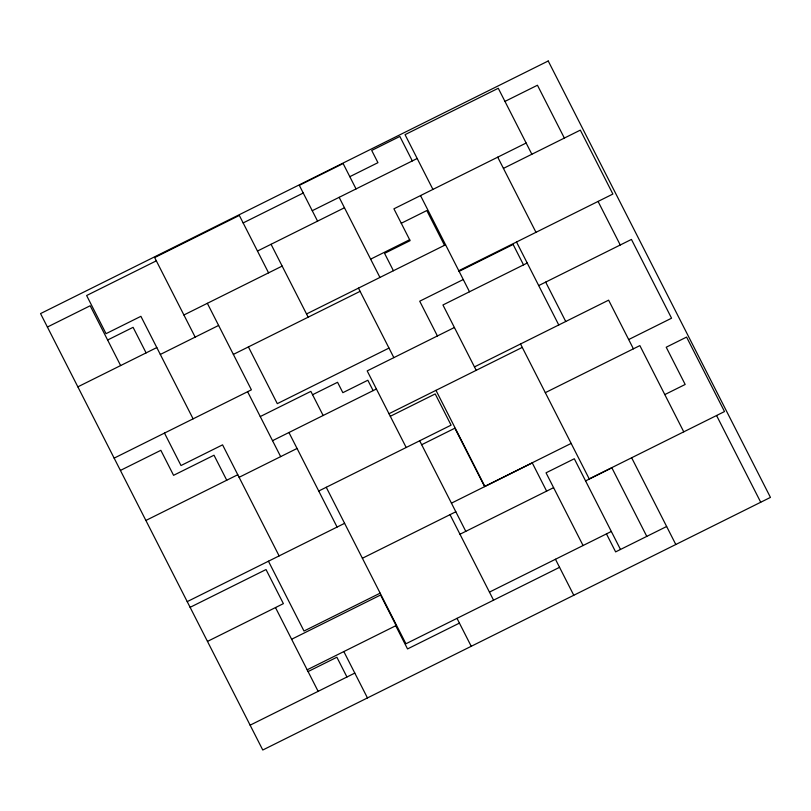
<?xml version="1.0" encoding="UTF-8"?>
<svg xmlns="http://www.w3.org/2000/svg" width="811" height="811" viewBox="0 0 811 811"><rect width="100%" height="100%" fill="white"/><g stroke="black" fill="none" stroke-linecap="round" stroke-linejoin="round"><path stroke-width="1.22" d="M156.33 260.838L86.625 295.528L106.038 333.666L140.901 316.32L193.099 418.841M243.148 222.934L303.253 193.028M47.393 327.046L90.183 305.757L120.626 365.568M349.815 176.676L377.946 162.676L371.712 150.44L399.853 136.441L412.312 160.923M504.959 101.405L537.45 85.236L564.355 138.073M312.255 210.708L417.189 158.5M257.472 251.045L344.462 207.758M107.62 340.012L133.085 327.33L146.102 352.886M526.146 143.03L393.913 208.822L410.113 240.644L384.566 253.356L393.416 270.732M183.904 314.982L282.157 266.089M503.428 168.394L580.331 130.125L612.883 194.052L458.783 270.732M401.263 223.268L426.809 210.556L444.509 245.307M77.846 386.847L156.807 347.564M160.314 354.458L218.615 325.444M370.627 259.155L409.646 239.732M306.528 313.969L445.574 244.78M233.365 354.407L360.094 291.342M459.107 271.361L513.13 244.476L523.521 264.883M463.263 279.531L419.713 301.205L437.413 335.967M114.148 458.134L251.4 389.827L207.352 303.314M527.231 263.038L442.938 304.977L476.199 370.323M120.413 470.431L160.842 450.318L173.574 475.327L214.003 455.214L226.745 480.224M388.986 348.081L277.301 403.655L248.409 346.915M260.26 416.56L310.866 391.378L323.143 415.496M312.57 394.724L337.558 382.285L342.85 392.676L367.839 380.237L373.121 390.618M454.403 327.502L367.19 370.901L406.189 447.5M538.707 285.573L631.445 239.427L671.559 318.206L628.677 339.545M272.537 440.677L376.395 388.996M145.879 520.459L237.785 474.729M239.093 477.314L297.059 448.463M474.465 366.907L608.625 300.161L633.401 348.831M388.986 413.722L522.264 347.402M390.294 416.286L435.213 393.933L451.098 425.146L318.733 491.02M421.69 444.722L454.87 428.208L484.633 486.641M545.316 392.656L639.869 345.608L683.764 431.837M187.219 601.63L344.594 523.328M190.109 607.327L266.028 569.555L283.384 603.637L207.474 641.41M664.807 394.592L685.173 384.465L666.216 347.22L686.582 337.082L724.507 411.562L589.212 478.885L520.53 343.986M571.157 443.414L484.846 486.357L435.963 390.344M451.443 503.155L532.28 462.939L546.624 491.121M362.385 558.262L455.833 511.771M459.979 534.236L553.599 487.654M585.583 480.923L611.879 467.835L646.783 536.385M380.146 593.155L304.003 631.039L268.441 561.212M291.625 639.261L380.572 595.01L396.123 625.555L307.176 669.805M308.079 671.569L336.879 657.234L346.946 677.003M489.449 592.111L611.322 531.469M559.56 567.325L405.926 643.772L326.245 487.279M250.123 725.176L354.802 673.089M459.421 623.112L407.538 648.932L395.727 625.747M666.642 526.501L615.63 551.885L606.466 533.891M716.559 415.516L760.718 502.242M598.062 201.422L620.253 245.003M531.854 154.242L498.268 88.267L405.044 134.656L432.932 189.409M497.721 157.172L535.98 232.321M545.681 282.106L565.733 321.501M631.647 457.769L675.806 544.495M516.516 242.002L558.759 324.968M620.486 549.463L574.31 458.762L546.046 472.823L583.068 545.529M420.524 195.583L469.498 291.767M555.454 559.266L573.782 595.264M356.049 188.922L343.124 163.548L299.33 185.344L317.567 221.139M339.15 197.326L379.943 277.433M358.462 288.128L393.852 357.631M419.682 440.789L465.798 531.347M450.014 514.661L493.544 600.17M271.056 244.283L308.17 317.182M456.998 618.347L471.232 646.286M268.573 272.851L239.336 215.442L154.668 257.574L195.167 337.112M288.939 432.516L337.082 527.059M247.608 391.723L280.657 456.634M343.844 651.568L367.454 697.926M279.116 555.91L222.569 444.854L181.005 465.534L164.481 433.084M275.487 607.571L318.135 691.337M548.226 60.987L40.55 313.593L262.774 750.013L770.45 497.407L548.226 60.987"/></g></svg>
